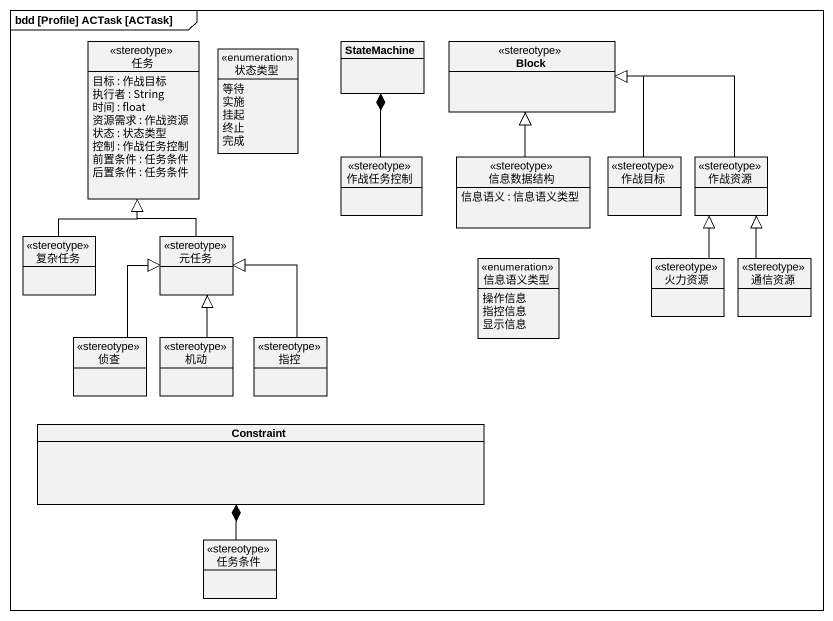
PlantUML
@startuml
mainframe bdd [Profile] ACTask [ACTask]
hide circle
hide empty members
class 任务 <<stereotype>> {
  目标 : 作战目标
  执行者 : String
  时间 : float
  资源需求 : 作战资源
  状态 : 状态类型
  控制 : 作战任务控制
  前置条件 : 任务条件
  后置条件 : 任务条件
}
enum 状态类型 {
  等待
  实施
  挂起
  终止
  完成
}
class StateMachine
class Block <<stereotype>>
class 作战任务控制 <<stereotype>>
class 信息数据结构 <<stereotype>> {
  信息语义 : 信息语义类型
}
class 作战目标 <<stereotype>>
class 作战资源 <<stereotype>>
class 复杂任务 <<stereotype>>
class 元任务 <<stereotype>>
enum 信息语义类型 {
  操作信息
  指控信息
  显示信息
}
class 火力资源 <<stereotype>>
class 通信资源 <<stereotype>>
class 侦查 <<stereotype>>
class 机动 <<stereotype>>
class 指控 <<stereotype>>
class Constraint
class 任务条件 <<stereotype>>
作战任务控制 -up-* StateMachine
信息数据结构 -up-|> Block
作战目标 -up-|> Block
作战资源 -left-|> Block
复杂任务 -up-|> 任务
元任务 -up-|> 任务
火力资源 -up-|> 作战资源
通信资源 -up-|> 作战资源
侦查 -up-|> 元任务
机动 -up-|> 元任务
指控 -up-|> 元任务
任务条件 -up-* Constraint
@enduml
